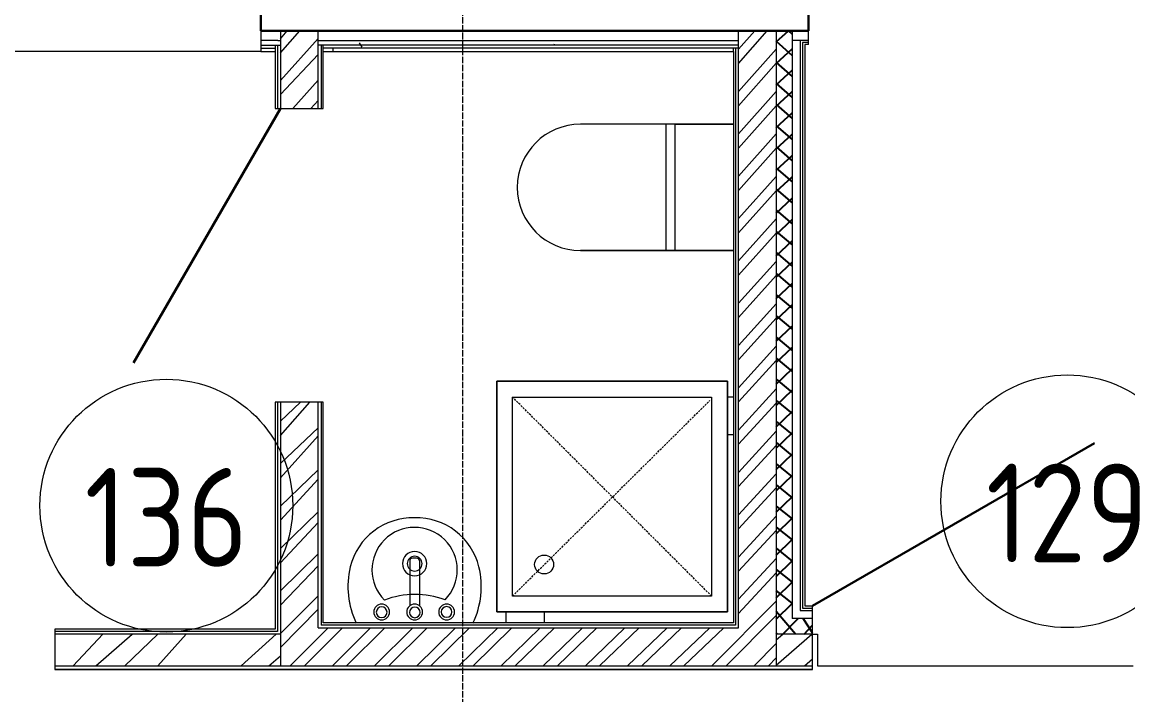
# Model space of a CAD drawing. Header units: millimetres. Extents: x -32 to 417638015, y -35 to 175284279.
# Drawn here: x 416312210 to 416315710, y 175272586 to 175274716 of the extents above; entities that cross this region are included whole.
import ezdxf

# ---------------------------------------------------------------- set-up
doc = ezdxf.new("R2010")
doc.units = ezdxf.units.MM
doc.linetypes.add('ADSK_Линия сетки', pattern=[25, 20, -2.5, 0, -2.5])
doc.linetypes.add('HIDDEN', pattern=[9.524999999999999, 6.35, -3.174999999999999])
for name, color, linetype, lineweight in [('Аннотация', 7, 'Continuous', 18), ('Двери', 7, 'Continuous', 9), ('Оси', 253, 'Continuous', 9), ('Перекрытие', 7, 'Continuous', 18), ('Сантехника', 7, 'Continuous', 18), ('Стены внутренние', 7, 'Continuous', 18), ('Стены несущие', 7, 'Continuous', 30), ('Стены отделка', 7, 'Continuous', 30), ('Стены штриховка', 7, 'Continuous', 9), ('ШТРИХОВКА', 252, 'Continuous', 15)]:
    doc.layers.add(name, color=color, linetype=linetype, lineweight=lineweight)
doc.layers.add('Линии', color=7, linetype='Continuous', lineweight=9, true_color=0x00a600)
doc.layers.add('Тонкая', color=7, linetype='Continuous')
doc.styles.add('GOST Common', font='GOST_Common.ttf', dxfattribs={"width": 0.9, "height": 349.9999999999996})
pattern_1 = [(0, (557.2005734382547, 188.9018102923583), (406.4, 101.6), [33.528, -271.272, 33.528, -271.272, -1625.6]), (0, (557.2005734382547, 188.9018102923583), (406.4, 101.6), [-609.6, 33.528, -576.072, 33.528, -271.272, -711.2]), (0, (557.2005734382547, 188.9018102923583), (406.4, 101.6), [-1524, 33.528, -169.672, 33.528, -474.472]), (120, (709.6005734382488, 239.7018102923575), (-291.1881810244989, 301.1527240979959), [33.52799999999996, -271.2719999999997, 33.52799999999996, -271.2719999999997, -1625.599999999999]), (120, (709.6005734382488, 239.7018102923575), (-291.1881810244989, 301.1527240979959), [-609.5999999999995, 33.52799999999996, -576.0719999999994, 33.52799999999996, -271.2719999999997, -711.1999999999995]), (120, (709.6005734382488, 239.7018102923575), (-291.1881810244989, 301.1527240979959), [-1523.999999999999, 33.52799999999996, -169.6719999999999, 33.52799999999996, -474.4719999999997]), (240, (760.4005734382372, 442.9018102923583), (-115.2118189755009, -402.7527240979958), [33.528, -271.272, 33.528, -271.272, -1625.6]), (240, (760.4005734382372, 442.9018102923583), (-115.2118189755009, -402.7527240979958), [-609.6, 33.528, -576.072, 33.528, -271.272, -711.2]), (240, (760.4005734382372, 442.9018102923583), (-115.2118189755009, -402.7527240979958), [-1524, 33.528, -169.672, 33.528, -474.472])]

# ---------------------------------------------------------------- blocks, each defined once
blk = doc.blocks.new('1 этаж')
at = {"layer": 'Стены внутренние', "lineweight": 9}
h = blk.add_hatch(dxfattribs=at)
h.set_pattern_fill('FP_12', color=8, style=0, pattern_type=2)
h.set_pattern_definition(pattern_1)
h.paths.add_polyline_path([(48768.18663404754, 43132.70702969345), (48821.38592647685, 43132.70702969345), (48820.33592647684, 43147.70702969344), (48767.18663404754, 43147.70702969348), (48767.18663404754, 43132.70702969345)])
h.paths.add_polyline_path([(46579.05454936216, 43132.70702969345), (47277.18663404754, 43132.70702969345), (47277.18663404754, 43147.70702969348), (46579.05454936216, 43147.70702969347)])
h = blk.add_hatch(dxfattribs=at)
h.set_pattern_fill('FP_12', color=8, style=0, pattern_type=2)
h.set_pattern_definition(pattern_1)
h.paths.add_polyline_path([(50229.54902172976, 43132.70702969345), (50270.33626888585, 43132.70702969345), (50270.33626888585, 43147.70702969344), (48988.33592647687, 43147.70702969344), (48988.33592647687, 43132.70702969345), (50175.09560905944, 43132.70702969345)])
at = {"layer": 'Стены штриховка'}
h = blk.add_hatch(dxfattribs=at)
h.set_pattern_fill('ANSI34', color=8, scale=20)
h.set_pattern_definition([(45, (-31496.66335460375, 188.9018102923583), (-269.4076836320746, 269.4076836320746), []), (45, (-31406.86075460375, 188.9018102923583), (-269.4076836320746, 269.4076836320746), []), (45, (-31317.05815460374, 188.9018102923583), (-269.4076836320746, 269.4076836320746), []), (45, (-31227.25535460375, 188.9018102923583), (-269.4076836320746, 269.4076836320746), [])])
h.paths.add_polyline_path([(50514.33626888582, 41167.7070296934), (50514.33626888582, 41267.7070296934), (50399.33626888582, 41267.7070296934), (50399.33626888582, 41167.7070296934)])
h.paths.add_polyline_path([(46579.0545493621, 41267.70702969343), (46579.0545493621, 41167.70702969343), (47185.15739901119, 41167.70702969343), (47185.15739901119, 41267.70702969343)])
h.paths.add_polyline_path([(48829.33592647675, 41167.70702969343), (48829.33592647675, 41267.70702969343), (48115.15739901119, 41267.70702969343), (48115.15739901119, 41167.70702969343)])
h.paths.add_polyline_path([(51855.15739901111, 41167.7070296934), (51855.15739901114, 41267.7070296934), (51779.33626888582, 41267.7070296934), (51779.33626888582, 43177.70702969343), (51679.33626888582, 43177.70702969343), (51679.33626888582, 41267.70702969335), (51544.33626888582, 41267.7070296934), (51544.33626888582, 41167.7070296934)])
h = blk.add_hatch(dxfattribs=at)
h.set_pattern_fill('ANSI32', color=8, scale=10)
h.set_pattern_definition([(45, (-31496.66335460375, 188.9018102923583), (-67.35192090801866, 67.35192090801866), []), (45, (-31451.76205460375, 188.9018102923583), (-67.35192090801866, 67.35192090801866), [])])
h.paths.add_polyline_path([(48949.33592647675, 42002.70702969343), (48829.33592647675, 42002.70702969343), (48829.33592647675, 41167.70702969342), (50399.33626888582, 41167.7070296934), (50399.33626888582, 43177.70702969343), (50279.33626888582, 43177.70702969343), (50279.33626888582, 41287.7070296934), (48949.33592647675, 41287.70702969343)])
h.paths.add_polyline_path([(48949.33592647675, 43177.70702969343), (48829.33592647675, 43177.70702969343), (48829.33592647675, 42932.70702969343), (48949.33592647675, 42932.70702969343)], flags=17)
at = {"layer": 'Тонкая', "transparency": 33554687}
h = blk.add_hatch(dxfattribs=at)
h.set_pattern_fill('ANSI37', color=8, scale=15, angle=90)
h.set_pattern_definition([(135, (-31496.66335460375, 188.9018102923583), (-33.67596045400933, -33.67596045400933), []), (225, (-31496.66335460375, 188.9018102923583), (33.67596045400932, -33.67596045400933), [])])
h.paths.add_polyline_path([(50399.33626888582, 43177.70702969343), (50449.33626888582, 43177.70702969343), (50449.33626888582, 41317.70702969337), (50514.33626888582, 41317.7070296934), (50514.33626888582, 41267.70702969343), (50399.33626888582, 41267.70702969335)])
at = {"layer": 'Двери', "color": 8, "lineweight": 30}
for p, q in [((48829.33592647579, 42932.70702969342), (48364.33592647578, 42127.30340417389)), ((50514.33626888743, 41357.70702969433), (51406.34243478541, 41872.70702969433))]:
    blk.add_line(p, q, dxfattribs=at)
at = {"layer": 'Линии', "color": 8}
for centre in [(48468.41629976919, 41674.89800491871), (51320.53281196905, 41688.67706979136)]:
    blk.add_circle(centre, 400, dxfattribs=at)
at = {"layer": 'Оси', "color": 8, "linetype": 'ADSK_Линия сетки'}
blk.add_line((49406.76592647671, -4162.595295516368), (49406.76592647678, 44411.90026894388), dxfattribs=at)
at = {"layer": 'Перекрытие', "color": 8}
for p, q in [((50514.33626888582, 41267.70702969343), (50529.33626888582, 41267.70702969343)), ((50529.33626888582, 41267.70702969343), (50529.33626888582, 41167.70702969343)), ((50529.33626888582, 41167.70702969343), (51529.33626888582, 41167.70702969343))]:
    blk.add_line(p, q, dxfattribs=at)
at = {"layer": 'Сантехника', "color": 8}
for p, q in [((50263.43626888582, 42882.70702969341), (49779.33626888582, 42882.70702969341)), ((50079.33626888582, 42882.70702969341), (49779.33626888582, 42882.70702969341)), ((50049.33626888582, 42882.70702969341), (50049.33626888582, 42482.70702969341)), ((50079.33626888582, 42482.70702969341), (50079.33626888582, 42882.70702969341)), ((50079.33626888582, 42882.70702969341), (50263.43626888582, 42882.70702969341)), ((49779.33626888582, 42482.70702969341), (50263.43626888582, 42482.70702969341)), ((50079.33626888582, 42482.70702969341), (49779.33626888582, 42482.70702969341)), ((50263.43626888582, 42482.70702969341), (50079.33626888582, 42482.70702969341)), ((50244.33626888582, 42068.6070296934), (49514.33626888582, 42068.6070296934)), ((49514.33626888582, 42068.6070296934), (49514.33626888582, 41338.6070296934)), ((49514.33626888582, 42068.6070296934), (50244.33626888582, 42068.6070296934)), ((49514.33626888582, 41338.6070296934), (49514.33626888582, 42068.6070296934)), ((50244.33626888582, 41338.6070296934), (50244.33626888582, 42068.6070296934)), ((50244.33626888582, 42068.6070296934), (50244.33626888582, 41338.6070296934)), ((49564.33626888578, 42018.60702969342), (50194.33626888577, 42018.60702969342)), ((49564.33626888578, 41388.60702969343), (49564.33626888578, 42018.60702969342)), ((50194.33626888577, 42018.60702969342), (50194.33626888577, 41388.60702969343)), ((49239.33592647675, 41502.59828320592), (49239.33592647675, 41358.39547159734)), ((49269.33592647675, 41502.59828320592), (49269.33592647675, 41358.39547159734)), ((50194.33626888577, 41388.60702969343), (49564.33626888578, 41388.60702969343)), ((49514.33626888582, 41338.6070296934), (50244.33626888582, 41338.6070296934)), ((50244.33626888582, 41338.6070296934), (49514.33626888582, 41338.6070296934))]:
    blk.add_line(p, q, dxfattribs=at)
at = {"layer": 'Сантехника', "color": 8, "linetype": 'HIDDEN', "lineweight": 9}
for p, q in [((50194.33626888577, 41388.60702969343), (49564.33626888578, 42018.60702969342)), ((49564.33626888578, 41388.60702969343), (50188.99106250648, 42007.8622222488))]:
    blk.add_line(p, q, dxfattribs=at)
at = {"layer": 'Сантехника', "color": 8}
blk.add_circle((49664.3362688858, 41488.60702969341), 30.00000000000217, dxfattribs=at)
for centre, radius, start, end in [((49779.33626888582, 42682.70702969341), 200.0000000000002, 90, 270), ((49779.33626888582, 42682.70702969341), 200.0000000000001, 90, 270), ((49248.45508824719, 41432.83077838997), 203.5258724390841, 88.34421977466572, 166.3649452362316), ((49248.45508824719, 41432.83077838997), 203.5258724390839, 88.34421977466572, 166.3649452362316), ((49260.21676470631, 41432.83077838997), 203.5258724390839, 13.63505476376843, 91.65578022533428), ((49260.21676470631, 41432.83077838997), 203.525872439084, 13.63505476376843, 91.65578022533428), ((49254.33574850966, 41471.2752407738), 135.0000000000001, 315.4629123375828, 225.0556057702553), ((49254.33574850966, 41491.2752407738), 38.57607661376864, 0, 180), ((49254.33574850966, 41491.2752407738), 23.49156827070301, 0, 180), ((49307.65967393881, 41418.46933337854), 264.4474127161753, 166.3649452362316, 205.8518204134874), ((49307.65967393881, 41418.46933337854), 264.4474127161749, 166.3649452362316, 205.898491967696), ((49254.33574850966, 41491.2752407738), 38.57607661376862, 180, 0), ((49254.33574850966, 41491.2752407738), 23.491568270703, 180, 0), ((49201.01217901469, 41418.46933337854), 264.447412716175, 334.1015080323039, 13.63505476376843), ((49201.01217901469, 41418.46933337854), 264.4474127161751, 334.1481795865126, 13.63505476376843), ((49255.89184243225, 41127.38366060509), 266.5831449939395, 69.19863979150219, 111.3198783166087), ((49150.02100588405, 41338.39547159734), 24.99999999999997, 0, 180), ((49150.02100588405, 41337.37763802356), 17.00174959330069, 0, 180), ((49254.33592647675, 41338.39547159734), 24.99999999999991, 0, 180), ((49255.09983977003, 41336.95095582757), 16.80563894266026, 90, 270), ((49255.09983977003, 41336.95095582757), 16.80563894265999, 270, 90), ((49355.60146562774, 41338.39547159733), 24.99999999999993, 0, 180), ((49355.60128766065, 41338.39547159734), 17.00297737807113, 0, 180), ((49150.02100588405, 41338.39547159734), 24.99999999999996, 180, 0), ((49150.02100588405, 41337.37763802356), 17.0017495933007, 180, 0), ((49254.33592647675, 41338.39547159734), 24.99999999999991, 180, 0), ((49355.60146562774, 41338.39547159733), 24.99999999999993, 180, 0), ((49355.60128766065, 41338.39547159734), 17.00297737807114, 180, 0)]:
    blk.add_arc(centre, radius, start, end, dxfattribs=at)
blk.add_ellipse((49254.33592647675, 41502.59828320592), major_axis=(14.99999999999999, -7.269950584946638e-14), ratio=0.4285250731243595, start_param=1.265654248072678e-14, end_param=3.141592653589799, dxfattribs=at)
at = {"layer": 'Стены внутренние', "color": 8}
for p, q in [((48767.18663404748, 43112.70702969343), (47277.18663404748, 43112.70702969344)), ((50244.33626888582, 42019.50702969341), (50263.43626888582, 42019.50702969341)), ((50263.43626888582, 41899.50702969341), (50244.33626888582, 41899.50702969341)), ((49544.33626888582, 41303.60702969342), (49544.33626888582, 41338.6070296934)), ((49664.33626888582, 41338.6070296934), (49664.33626888582, 41303.60702969342))]:
    blk.add_line(p, q, dxfattribs=at)
at = {"layer": 'Стены несущие', "color": 8}
for p, q in [((50501.18663404748, 43177.70702969343), (50501.18663404748, 43687.70702969341)), ((48767.18663404745, 43507.70702969345), (48767.18663404745, 43177.70702969343)), ((48767.18663404745, 43177.70702969343), (50501.18663404748, 43177.70702969343))]:
    blk.add_line(p, q, dxfattribs=at)
at = {"layer": 'Стены отделка', "color": 8, "lineweight": 9}
for p, q in [((48767.18663404745, 43177.70702969343), (48767.18663404745, 43112.70702969341)), ((50279.33626888582, 41287.7070296934), (50279.33626888582, 43177.70702969343)), ((50399.33626888582, 43177.70702969343), (50399.33626888582, 41167.7070296934)), ((50449.33626888582, 43177.70702969343), (50449.33626888582, 41317.70702969338)), ((50501.18663404748, 43134.70702969343), (50501.18663404748, 43177.70702969343)), ((48768.18663404748, 43147.70702969343), (48767.18663404745, 43147.70702969343)), ((48813.43592647678, 43132.70702969341), (48813.43592647678, 42932.70702969343)), ((48821.38592647683, 43147.7070296934), (48829.33592647675, 43147.7070296934)), ((48949.33592647675, 43147.7070296934), (50279.33626888582, 43147.70702969341)), ((48965.23592647674, 42932.70702969343), (48965.23592647674, 43132.70702969341)), ((48767.18663404745, 43112.70702969341), (48813.43592647678, 43112.70702969341)), ((48965.23592647674, 43112.70702969341), (50263.43626888582, 43112.70702969341)), ((50263.43626888582, 43112.70702969341), (50263.43626888579, 41303.60702969342)), ((48813.43592647678, 42932.70702969343), (48965.23592647674, 42932.70702969343)), ((48965.23592647674, 42002.70702969343), (48813.43592647678, 42002.70702969343)), ((48813.43592647678, 42002.70702969343), (48813.43592647676, 41283.60702969342)), ((48965.23592647674, 41303.60702969342), (48965.23592647674, 42002.70702969343)), ((50514.33626888582, 41155.70702969343), (50514.33626888742, 41357.70702969433)), ((48115.15739901119, 41283.60702969342), (48115.15739901119, 41155.70702969343)), ((48813.43592647673, 41283.60702969342), (48115.15739901119, 41283.60702969342)), ((48949.33592647672, 41287.70702969343), (50279.33626888582, 41287.7070296934)), ((50263.43626888579, 41303.60702969342), (48965.23592647674, 41303.60702969342)), ((48115.15739901119, 41155.70702969343), (50514.33626888582, 41155.70702969343))]:
    blk.add_line(p, q, dxfattribs=at)
for points in [[(50474.33626888582, 43147.70702969343), (50474.33626888582, 41342.7070296934), (50514.33626888582, 41342.7070296934)], [(50482.33626888582, 43141.70702969343), (50482.33626888582, 41350.7070296934), (50514.33626888582, 41350.7070296934)], [(50489.33626888582, 43134.70702969343), (50489.33626888582, 41357.7070296934), (50514.33626888582, 41357.7070296934)]]:
    blk.add_lwpolyline(points, dxfattribs=at)
at = {"layer": 'Стены штриховка', "color": 8}
for p, q in [((48829.33592647675, 43177.70702969343), (48829.33592647675, 42932.70702969343)), ((48949.33592647675, 42932.70702969343), (48949.33592647675, 43177.70702969343)), ((48767.18663404745, 43132.70702969341), (48829.33592647675, 43132.70702969341)), ((48821.3859264768, 43147.70702969343), (48768.18663404748, 43147.70702969343)), ((48820.33592647678, 43132.70702969341), (48820.33592647678, 42932.70702969343)), ((50279.33626888582, 43132.70702969341), (48949.33592647675, 43132.70702969341)), ((48958.33592647681, 43132.70702969341), (48958.33592647678, 42932.70702969343)), ((50501.18663404748, 43147.70702969343), (50449.33626888582, 43147.70702969343)), ((50501.18663404748, 43141.70702969343), (50482.33626888582, 43141.70702969343)), ((50501.18663404748, 43134.70702969343), (50489.33626888582, 43134.70702969343)), ((48767.18663404745, 43123.70702969343), (48813.43592647678, 43123.70702969345)), ((50279.33626888582, 43123.7070296934), (48965.23592647674, 43123.70702969341)), ((48995.23592647674, 43123.7070296934), (48995.23592647674, 43112.70702969341)), ((50263.43626888582, 43112.70702969341), (50263.43626888579, 43123.7070296934)), ((50270.33626888579, 43123.7070296934), (50270.33626888582, 41296.70702969341)), ((48820.33592647678, 42002.70702969343), (48820.33592647678, 41276.70702969344)), ((48829.33592647675, 42002.70702969343), (48829.33592647675, 41167.70702969341)), ((48949.33592647675, 41287.70702969343), (48949.33592647675, 42002.70702969343)), ((48958.33592647681, 42002.70702969343), (48958.33592647678, 41296.70702969337)), ((50514.33626888582, 41317.7070296934), (50449.33626888582, 41317.7070296934)), ((48820.33592647678, 41276.70702969344), (48115.15739901119, 41276.70702969344)), ((50270.33626888582, 41296.70702969341), (48958.33592647678, 41296.70702969337)), ((48829.33592647675, 41267.70702969343), (48115.15739901119, 41267.70702969343)), ((50514.33626888582, 41267.7070296934), (50399.33626888582, 41267.7070296934)), ((48115.15739901119, 41167.70702969343), (50514.33626888582, 41167.7070296934)), ((48115.15739901119, 41157.7070296934), (50514.33626888582, 41157.70702969343))]:
    blk.add_line(p, q, dxfattribs=at)
at = {"layer": 'Аннотация', "color": 8, "lineweight": 9, "char_height": 312.5000000000001, "width": 520.2111192702771, "attachment_point": 5, "line_spacing_factor": 1.022765581104984, "style": 'GOST Common'}
for s, insert in [('136', (48468.41629976919, 41637.94988466008)), ('129', (51320.53281196905, 41651.72894953284))]:
    blk.add_mtext(s, dxfattribs=dict(at, insert=insert))

msp = doc.modelspace()

# ---------------------------------------------------------------- block references
at = {"layer": 'ШТРИХОВКА'}
msp.add_blockref('1 этаж', (416264198.1010904, 175231510.6631508), dxfattribs=at)

doc.saveas('drawing.dxf')
